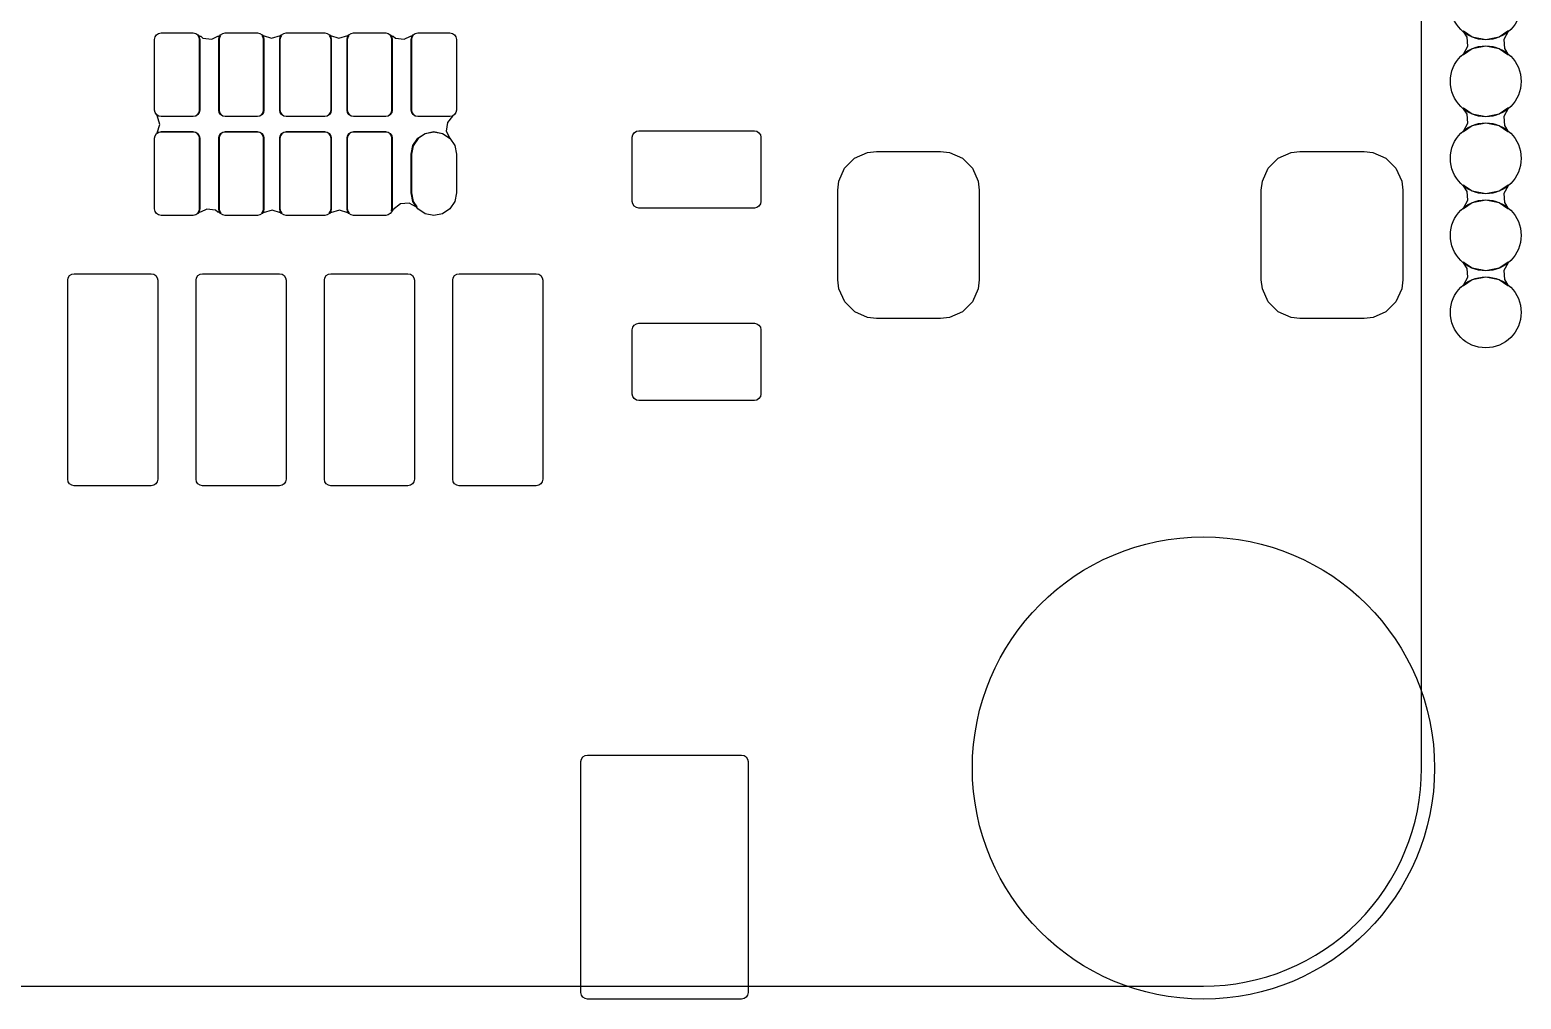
# Model space of a CAD drawing. Extents: x -27 to 356, y -111 to 35.
# Drawn here: x -14.67 to -3.05, y 11.82 to 19.38 of the extents above; entities that cross this region are included whole.
import ezdxf

# ---------------------------------------------------------------- set-up
doc = ezdxf.new("R2010")
doc.units = 0
doc.layers.add('BLACK', color=7, linetype='CONTINUOUS')

msp = doc.modelspace()

# ---------------------------------------------------------------- linework, layer by layer
at = {"layer": 'BLACK', "linetype": 'CONTINUOUS'}
for p, q in [((-3.825, 13.625), (-3.825, 26.125)), ((-3.825, 13.625), (-3.825, 26.125)), ((-13.699, 19.3016), (-13.6951, 19.3211)), ((-13.699, 18.7516), (-13.699, 19.3016)), ((-13.6951, 19.3211), (-13.6841, 19.3377)), ((-13.6841, 19.3377), (-13.6675, 19.3487)), ((-13.6675, 19.3487), (-13.648, 19.3526)), ((-13.648, 19.3526), (-13.398, 19.3526)), ((-13.398, 19.3526), (-13.3785, 19.3487)), ((-13.3785, 19.3487), (-13.3619, 19.3377)), ((-13.3619, 19.3377), (-13.3509, 19.3211)), ((-13.3602, 19.3333), (-13.3586, 19.3344)), ((-13.3601, 19.3313), (-13.3602, 19.3333)), ((-13.3528, 19.3203), (-13.3601, 19.3313)), ((-13.3586, 19.3344), (-13.3573, 19.3341)), ((-13.3573, 19.3341), (-13.3435, 19.3249)), ((-13.349, 19.3014), (-13.3528, 19.3203)), ((-13.3509, 19.3211), (-13.347, 19.3016)), ((-13.349, 18.7518), (-13.349, 19.3014)), ((-13.347, 19.3016), (-13.347, 18.7516)), ((-13.3435, 19.3249), (-13.3424, 19.3266)), ((-13.3424, 19.3266), (-13.3406, 19.3275)), ((-13.3406, 19.3275), (-13.3394, 19.3271)), ((-13.3394, 19.3271), (-13.322, 19.3125)), ((-13.322, 19.3125), (-13.2533, 19.3039)), ((-13.2533, 19.3039), (-13.2057, 19.3267)), ((-13.2057, 19.3267), (-13.2037, 19.3265)), ((-13.2037, 19.3265), (-13.2032, 19.326)), ((-13.2032, 19.326), (-13.2025, 19.3249)), ((-13.2025, 19.3249), (-13.1887, 19.3341)), ((-13.199, 19.3016), (-13.1951, 19.3211)), ((-13.199, 18.7516), (-13.199, 19.3016)), ((-13.1932, 19.3203), (-13.197, 19.3014)), ((-13.197, 19.3014), (-13.197, 18.7518)), ((-13.1951, 19.3211), (-13.1841, 19.3377)), ((-13.1859, 19.3313), (-13.1932, 19.3203)), ((-13.1887, 19.3341), (-13.1867, 19.3342)), ((-13.1867, 19.3342), (-13.1856, 19.3326)), ((-13.1856, 19.3326), (-13.1859, 19.3313)), ((-13.1841, 19.3377), (-13.1675, 19.3487)), ((-13.1675, 19.3487), (-13.148, 19.3526)), ((-13.148, 19.3526), (-12.898, 19.3526)), ((-12.898, 19.3526), (-12.8785, 19.3487)), ((-12.8785, 19.3487), (-12.8619, 19.3377)), ((-12.8619, 19.3377), (-12.8509, 19.3211)), ((-12.8602, 19.3333), (-12.8586, 19.3344)), ((-12.8601, 19.3313), (-12.8602, 19.3333)), ((-12.8528, 19.3203), (-12.8601, 19.3313)), ((-12.8586, 19.3344), (-12.8573, 19.3341)), ((-12.8573, 19.3341), (-12.8541, 19.3319)), ((-12.8541, 19.3319), (-12.7877, 19.3111)), ((-12.849, 19.3014), (-12.8528, 19.3203)), ((-12.8509, 19.3211), (-12.847, 19.3016)), ((-12.849, 18.7518), (-12.849, 19.3014)), ((-12.847, 19.3016), (-12.847, 18.7516)), ((-12.7877, 19.3111), (-12.7169, 19.3319)), ((-12.724, 19.3016), (-12.7201, 19.3211)), ((-12.724, 18.7516), (-12.724, 19.3016)), ((-12.7182, 19.3203), (-12.722, 19.3014)), ((-12.722, 19.3014), (-12.722, 18.7518)), ((-12.7201, 19.3211), (-12.7091, 19.3377)), ((-12.7109, 19.3313), (-12.7182, 19.3203)), ((-12.7169, 19.3319), (-12.7137, 19.3341)), ((-12.7137, 19.3341), (-12.7117, 19.3342)), ((-12.7117, 19.3342), (-12.7106, 19.3326)), ((-12.7106, 19.3326), (-12.7109, 19.3313)), ((-12.7091, 19.3377), (-12.6925, 19.3487)), ((-12.6925, 19.3487), (-12.673, 19.3526)), ((-12.673, 19.3526), (-12.373, 19.3526)), ((-12.373, 19.3526), (-12.3535, 19.3487)), ((-12.3535, 19.3487), (-12.3369, 19.3377)), ((-12.3369, 19.3377), (-12.3259, 19.3211)), ((-12.3352, 19.3333), (-12.3336, 19.3344)), ((-12.3351, 19.3313), (-12.3352, 19.3333)), ((-12.3278, 19.3203), (-12.3351, 19.3313)), ((-12.3336, 19.3344), (-12.3323, 19.3341)), ((-12.3323, 19.3341), (-12.3291, 19.3319)), ((-12.3291, 19.3319), (-12.2627, 19.3111)), ((-12.324, 19.3014), (-12.3278, 19.3203)), ((-12.3259, 19.3211), (-12.322, 19.3016)), ((-12.324, 18.7518), (-12.324, 19.3014)), ((-12.322, 19.3016), (-12.322, 18.7516)), ((-12.2627, 19.3111), (-12.1919, 19.3319)), ((-12.199, 19.3016), (-12.1951, 19.3211)), ((-12.199, 18.7516), (-12.199, 19.3016)), ((-12.1932, 19.3203), (-12.197, 19.3014)), ((-12.197, 19.3014), (-12.197, 18.7518)), ((-12.1951, 19.3211), (-12.1841, 19.3377)), ((-12.1859, 19.3313), (-12.1932, 19.3203)), ((-12.1919, 19.3319), (-12.1887, 19.3341)), ((-12.1887, 19.3341), (-12.1867, 19.3342)), ((-12.1867, 19.3342), (-12.1856, 19.3326)), ((-12.1856, 19.3326), (-12.1859, 19.3313)), ((-12.1841, 19.3377), (-12.1675, 19.3487)), ((-12.1675, 19.3487), (-12.148, 19.3526)), ((-12.148, 19.3526), (-11.898, 19.3526)), ((-11.898, 19.3526), (-11.8785, 19.3487)), ((-11.8785, 19.3487), (-11.8619, 19.3377)), ((-11.8619, 19.3377), (-11.8509, 19.3211)), ((-11.8602, 19.3333), (-11.8586, 19.3344)), ((-11.8601, 19.3313), (-11.8602, 19.3333)), ((-11.8528, 19.3203), (-11.8601, 19.3313)), ((-11.8586, 19.3344), (-11.8573, 19.3341)), ((-11.8573, 19.3341), (-11.8435, 19.3249)), ((-11.849, 19.3014), (-11.8528, 19.3203)), ((-11.8509, 19.3211), (-11.847, 19.3016)), ((-11.849, 18.7518), (-11.849, 19.3014)), ((-11.847, 19.3016), (-11.847, 18.7516)), ((-11.8435, 19.3249), (-11.8424, 19.3266)), ((-11.8424, 19.3266), (-11.8406, 19.3275)), ((-11.8406, 19.3275), (-11.8394, 19.3271)), ((-11.8394, 19.3271), (-11.822, 19.3125)), ((-11.822, 19.3125), (-11.7533, 19.3039)), ((-11.7533, 19.3039), (-11.7057, 19.3267)), ((-11.7057, 19.3267), (-11.7037, 19.3265)), ((-11.7037, 19.3265), (-11.7032, 19.326)), ((-11.7032, 19.326), (-11.7025, 19.3249)), ((-11.7025, 19.3249), (-11.6887, 19.3341)), ((-11.699, 19.3016), (-11.6951, 19.3211)), ((-11.699, 18.7516), (-11.699, 19.3016)), ((-11.6932, 19.3203), (-11.697, 19.3014)), ((-11.697, 19.3014), (-11.697, 18.7518)), ((-11.6951, 19.3211), (-11.6841, 19.3377)), ((-11.6859, 19.3313), (-11.6932, 19.3203)), ((-11.6887, 19.3341), (-11.6867, 19.3342)), ((-11.6867, 19.3342), (-11.6856, 19.3326)), ((-11.6856, 19.3326), (-11.6859, 19.3313)), ((-11.6841, 19.3377), (-11.6675, 19.3487)), ((-11.6675, 19.3487), (-11.648, 19.3526)), ((-11.648, 19.3526), (-11.398, 19.3526)), ((-11.398, 19.3526), (-11.3785, 19.3487)), ((-11.3785, 19.3487), (-11.3619, 19.3377)), ((-11.3619, 19.3377), (-11.3509, 19.3211)), ((-11.3509, 19.3211), (-11.347, 19.3016)), ((-11.347, 19.3016), (-11.347, 18.7516)), ((-3.50105, 19.3663), (-3.49964, 19.3677)), ((-3.50053, 19.3644), (-3.50105, 19.3663)), ((-3.4983, 19.3621), (-3.50053, 19.3644)), ((-3.49964, 19.3677), (-3.49801, 19.3674)), ((-3.46996, 19.318), (-3.4983, 19.3621)), ((-3.49801, 19.3674), (-3.42984, 19.3219)), ((-3.46501, 19.2489), (-3.46996, 19.318)), ((-3.42984, 19.3219), (-3.325, 19.301)), ((-3.325, 19.301), (-3.22016, 19.3219)), ((-3.22016, 19.3219), (-3.15199, 19.3674)), ((-3.15165, 19.3622), (-3.18499, 19.3011)), ((-3.18499, 19.3011), (-3.18004, 19.232)), ((-3.15199, 19.3674), (-3.15, 19.3676)), ((-3.14947, 19.3644), (-3.15165, 19.3622)), ((-3.15, 19.3676), (-3.14888, 19.3659)), ((-3.14888, 19.3659), (-3.14947, 19.3644)), ((-3.50111, 19.1841), (-3.50053, 19.1856)), ((-3.5, 19.1824), (-3.50111, 19.1841)), ((-3.50053, 19.1856), (-3.49835, 19.1878)), ((-3.49801, 19.1826), (-3.5, 19.1824)), ((-3.49835, 19.1878), (-3.46501, 19.2489)), ((-3.42984, 19.2281), (-3.49801, 19.1826)), ((-3.325, 19.249), (-3.42984, 19.2281)), ((-3.22016, 19.2281), (-3.325, 19.249)), ((-3.15199, 19.1826), (-3.22016, 19.2281)), ((-3.18004, 19.232), (-3.1517, 19.1879)), ((-3.15036, 19.1823), (-3.15199, 19.1826)), ((-3.1517, 19.1879), (-3.14947, 19.1856)), ((-3.14895, 19.1837), (-3.15036, 19.1823)), ((-3.14947, 19.1856), (-3.14895, 19.1837)), ((-13.6951, 18.7321), (-13.699, 18.7516)), ((-13.6841, 18.7155), (-13.6951, 18.7321)), ((-13.6675, 18.7045), (-13.6841, 18.7155)), ((-13.6806, 18.7129), (-13.679, 18.714)), ((-13.6805, 18.7109), (-13.6806, 18.7129)), ((-13.679, 18.714), (-13.6777, 18.7137)), ((-13.6777, 18.7137), (-13.6667, 18.7064)), ((-13.3793, 18.7064), (-13.3634, 18.717)), ((-13.3619, 18.7155), (-13.3785, 18.7045)), ((-13.3634, 18.717), (-13.3528, 18.7329)), ((-13.3509, 18.7321), (-13.3619, 18.7155)), ((-13.3528, 18.7329), (-13.349, 18.7518)), ((-13.347, 18.7516), (-13.3509, 18.7321)), ((-13.1951, 18.7321), (-13.199, 18.7516)), ((-13.197, 18.7518), (-13.1932, 18.7329)), ((-13.1841, 18.7155), (-13.1951, 18.7321)), ((-13.1932, 18.7329), (-13.1826, 18.717)), ((-13.1675, 18.7045), (-13.1841, 18.7155)), ((-13.1826, 18.717), (-13.1667, 18.7064)), ((-12.8793, 18.7064), (-12.8634, 18.717)), ((-12.8619, 18.7155), (-12.8785, 18.7045)), ((-12.8634, 18.717), (-12.8528, 18.7329)), ((-12.8509, 18.7321), (-12.8619, 18.7155)), ((-12.8528, 18.7329), (-12.849, 18.7518)), ((-12.847, 18.7516), (-12.8509, 18.7321)), ((-12.7201, 18.7321), (-12.724, 18.7516)), ((-12.722, 18.7518), (-12.7182, 18.7329)), ((-12.7091, 18.7155), (-12.7201, 18.7321)), ((-12.7182, 18.7329), (-12.7076, 18.717)), ((-12.6925, 18.7045), (-12.7091, 18.7155)), ((-12.7076, 18.717), (-12.6917, 18.7064)), ((-12.3543, 18.7064), (-12.3384, 18.717)), ((-12.3369, 18.7155), (-12.3535, 18.7045)), ((-12.3384, 18.717), (-12.3278, 18.7329)), ((-12.3259, 18.7321), (-12.3369, 18.7155)), ((-12.3278, 18.7329), (-12.324, 18.7518)), ((-12.322, 18.7516), (-12.3259, 18.7321)), ((-12.1951, 18.7321), (-12.199, 18.7516)), ((-12.197, 18.7518), (-12.1932, 18.7329)), ((-12.1841, 18.7155), (-12.1951, 18.7321)), ((-12.1932, 18.7329), (-12.1826, 18.717)), ((-12.1675, 18.7045), (-12.1841, 18.7155)), ((-12.1826, 18.717), (-12.1667, 18.7064)), ((-11.8793, 18.7064), (-11.8634, 18.717)), ((-11.8619, 18.7155), (-11.8785, 18.7045)), ((-11.8634, 18.717), (-11.8528, 18.7329)), ((-11.8509, 18.7321), (-11.8619, 18.7155)), ((-11.8528, 18.7329), (-11.849, 18.7518)), ((-11.847, 18.7516), (-11.8509, 18.7321)), ((-11.6951, 18.7321), (-11.699, 18.7516)), ((-11.697, 18.7518), (-11.6932, 18.7329)), ((-11.6841, 18.7155), (-11.6951, 18.7321)), ((-11.6932, 18.7329), (-11.6826, 18.717)), ((-11.6675, 18.7045), (-11.6841, 18.7155)), ((-11.6826, 18.717), (-11.6667, 18.7064)), ((-11.3619, 18.7155), (-11.3785, 18.7045)), ((-11.3509, 18.7321), (-11.3619, 18.7155)), ((-11.347, 18.7516), (-11.3509, 18.7321)), ((-3.50105, 18.7663), (-3.49964, 18.7677)), ((-3.50053, 18.7644), (-3.50105, 18.7663)), ((-3.4983, 18.7621), (-3.50053, 18.7644)), ((-3.49964, 18.7677), (-3.49801, 18.7674)), ((-3.46996, 18.718), (-3.4983, 18.7621)), ((-3.49801, 18.7674), (-3.42984, 18.7219)), ((-3.46501, 18.6489), (-3.46996, 18.718)), ((-3.42984, 18.7219), (-3.325, 18.701)), ((-3.325, 18.701), (-3.22016, 18.7219)), ((-3.22016, 18.7219), (-3.15199, 18.7674)), ((-3.15165, 18.7622), (-3.18499, 18.7011)), ((-3.15199, 18.7674), (-3.15, 18.7676)), ((-3.14947, 18.7644), (-3.15165, 18.7622)), ((-3.15, 18.7676), (-3.14888, 18.7659)), ((-3.14888, 18.7659), (-3.14947, 18.7644)), ((-13.68, 18.7102), (-13.6805, 18.7109)), ((-13.6592, 18.6394), (-13.68, 18.7102)), ((-13.68, 18.573), (-13.6592, 18.6394)), ((-13.648, 18.7006), (-13.6675, 18.7045)), ((-13.6667, 18.7064), (-13.6478, 18.7026)), ((-13.398, 18.7006), (-13.648, 18.7006)), ((-13.6478, 18.7026), (-13.3982, 18.7026)), ((-13.3982, 18.7026), (-13.3793, 18.7064)), ((-13.3785, 18.7045), (-13.398, 18.7006)), ((-13.148, 18.7006), (-13.1675, 18.7045)), ((-13.1667, 18.7064), (-13.1478, 18.7026)), ((-12.898, 18.7006), (-13.148, 18.7006)), ((-13.1478, 18.7026), (-12.8982, 18.7026)), ((-12.8982, 18.7026), (-12.8793, 18.7064)), ((-12.8785, 18.7045), (-12.898, 18.7006)), ((-12.673, 18.7006), (-12.6925, 18.7045)), ((-12.6917, 18.7064), (-12.6728, 18.7026)), ((-12.373, 18.7006), (-12.673, 18.7006)), ((-12.6728, 18.7026), (-12.3732, 18.7026)), ((-12.3732, 18.7026), (-12.3543, 18.7064)), ((-12.3535, 18.7045), (-12.373, 18.7006)), ((-12.148, 18.7006), (-12.1675, 18.7045)), ((-12.1667, 18.7064), (-12.1478, 18.7026)), ((-11.898, 18.7006), (-12.148, 18.7006)), ((-12.1478, 18.7026), (-11.8982, 18.7026)), ((-11.8982, 18.7026), (-11.8793, 18.7064)), ((-11.8785, 18.7045), (-11.898, 18.7006)), ((-11.648, 18.7006), (-11.6675, 18.7045)), ((-11.6667, 18.7064), (-11.6478, 18.7026)), ((-11.398, 18.7006), (-11.648, 18.7006)), ((-11.6478, 18.7026), (-11.3982, 18.7026)), ((-11.4171, 18.6556), (-11.4258, 18.5869)), ((-11.3774, 18.7031), (-11.4171, 18.6556)), ((-11.3982, 18.7026), (-11.3793, 18.7064)), ((-11.3785, 18.7045), (-11.398, 18.7006)), ((-11.3793, 18.7064), (-11.3774, 18.7057)), ((-11.3774, 18.7057), (-11.377, 18.7037)), ((-11.377, 18.7037), (-11.3774, 18.7031)), ((-3.49835, 18.5878), (-3.46501, 18.6489)), ((-3.42984, 18.6281), (-3.49801, 18.5826)), ((-3.325, 18.649), (-3.42984, 18.6281)), ((-3.22016, 18.6281), (-3.325, 18.649)), ((-3.15199, 18.5826), (-3.22016, 18.6281)), ((-3.18499, 18.7011), (-3.18004, 18.632)), ((-3.18004, 18.632), (-3.1517, 18.5879)), ((-13.699, 18.5316), (-13.6951, 18.5511)), ((-13.699, 17.9816), (-13.699, 18.5316)), ((-13.6951, 18.5511), (-13.6841, 18.5677)), ((-13.6841, 18.5677), (-13.6675, 18.5787)), ((-13.6808, 18.571), (-13.6805, 18.5723)), ((-13.6797, 18.5694), (-13.6808, 18.571)), ((-13.6805, 18.5723), (-13.68, 18.573)), ((-13.6777, 18.5695), (-13.6797, 18.5694)), ((-13.6667, 18.5768), (-13.6777, 18.5695)), ((-13.6675, 18.5787), (-13.648, 18.5826)), ((-13.6478, 18.5806), (-13.6667, 18.5768)), ((-13.648, 18.5826), (-13.398, 18.5826)), ((-13.3982, 18.5806), (-13.6478, 18.5806)), ((-13.3793, 18.5768), (-13.3982, 18.5806)), ((-13.398, 18.5826), (-13.3785, 18.5787)), ((-13.3634, 18.5662), (-13.3793, 18.5768)), ((-13.3785, 18.5787), (-13.3619, 18.5677)), ((-13.3528, 18.5503), (-13.3634, 18.5662)), ((-13.3619, 18.5677), (-13.3509, 18.5511)), ((-13.349, 18.5314), (-13.3528, 18.5503)), ((-13.3509, 18.5511), (-13.347, 18.5316)), ((-13.349, 17.9818), (-13.349, 18.5314)), ((-13.347, 18.5316), (-13.347, 17.9816)), ((-13.199, 18.5316), (-13.1951, 18.5511)), ((-13.199, 17.9816), (-13.199, 18.5316)), ((-13.1932, 18.5503), (-13.197, 18.5314)), ((-13.197, 18.5314), (-13.197, 17.9818)), ((-13.1951, 18.5511), (-13.1841, 18.5677)), ((-13.1826, 18.5662), (-13.1932, 18.5503)), ((-13.1841, 18.5677), (-13.1675, 18.5787)), ((-13.1667, 18.5768), (-13.1826, 18.5662)), ((-13.1675, 18.5787), (-13.148, 18.5826)), ((-13.1478, 18.5806), (-13.1667, 18.5768)), ((-13.148, 18.5826), (-12.898, 18.5826)), ((-12.8982, 18.5806), (-13.1478, 18.5806)), ((-12.8793, 18.5768), (-12.8982, 18.5806)), ((-12.898, 18.5826), (-12.8785, 18.5787)), ((-12.8634, 18.5662), (-12.8793, 18.5768)), ((-12.8785, 18.5787), (-12.8619, 18.5677)), ((-12.8528, 18.5503), (-12.8634, 18.5662)), ((-12.8619, 18.5677), (-12.8509, 18.5511)), ((-12.849, 18.5314), (-12.8528, 18.5503)), ((-12.8509, 18.5511), (-12.847, 18.5316)), ((-12.849, 17.9818), (-12.849, 18.5314)), ((-12.847, 18.5316), (-12.847, 17.9816)), ((-12.724, 18.5316), (-12.7201, 18.5511)), ((-12.724, 17.9816), (-12.724, 18.5316)), ((-12.7182, 18.5503), (-12.722, 18.5314)), ((-12.722, 18.5314), (-12.722, 17.9818)), ((-12.7201, 18.5511), (-12.7091, 18.5677)), ((-12.7076, 18.5662), (-12.7182, 18.5503)), ((-12.7091, 18.5677), (-12.6925, 18.5787)), ((-12.6917, 18.5768), (-12.7076, 18.5662)), ((-12.6925, 18.5787), (-12.673, 18.5826)), ((-12.6728, 18.5806), (-12.6917, 18.5768)), ((-12.673, 18.5826), (-12.373, 18.5826)), ((-12.3732, 18.5806), (-12.6728, 18.5806)), ((-12.3543, 18.5768), (-12.3732, 18.5806)), ((-12.373, 18.5826), (-12.3535, 18.5787)), ((-12.3384, 18.5662), (-12.3543, 18.5768)), ((-12.3535, 18.5787), (-12.3369, 18.5677)), ((-12.3278, 18.5503), (-12.3384, 18.5662)), ((-12.3369, 18.5677), (-12.3259, 18.5511)), ((-12.324, 18.5314), (-12.3278, 18.5503)), ((-12.3259, 18.5511), (-12.322, 18.5316)), ((-12.324, 17.9818), (-12.324, 18.5314)), ((-12.322, 18.5316), (-12.322, 17.9816)), ((-12.199, 18.5316), (-12.1951, 18.5511)), ((-12.199, 17.9816), (-12.199, 18.5316)), ((-12.1932, 18.5503), (-12.197, 18.5314)), ((-12.197, 18.5314), (-12.197, 17.9818)), ((-12.1951, 18.5511), (-12.1841, 18.5677)), ((-12.1826, 18.5662), (-12.1932, 18.5503)), ((-12.1841, 18.5677), (-12.1675, 18.5787)), ((-12.1667, 18.5768), (-12.1826, 18.5662)), ((-12.1675, 18.5787), (-12.148, 18.5826)), ((-12.1478, 18.5806), (-12.1667, 18.5768)), ((-12.148, 18.5826), (-11.898, 18.5826)), ((-11.8982, 18.5806), (-12.1478, 18.5806)), ((-11.8793, 18.5768), (-11.8982, 18.5806)), ((-11.898, 18.5826), (-11.8785, 18.5787)), ((-11.8634, 18.5662), (-11.8793, 18.5768)), ((-11.8785, 18.5787), (-11.8619, 18.5677)), ((-11.8528, 18.5503), (-11.8634, 18.5662)), ((-11.8619, 18.5677), (-11.8509, 18.5511)), ((-11.849, 18.5314), (-11.8528, 18.5503)), ((-11.8509, 18.5511), (-11.847, 18.5316)), ((-11.849, 17.9818), (-11.849, 18.5314)), ((-11.847, 18.5316), (-11.847, 17.9816)), ((-11.6856, 18.474), (-11.6475, 18.5311)), ((-11.646, 18.5296), (-11.6837, 18.4732)), ((-11.6475, 18.5311), (-11.5904, 18.5692)), ((-11.5896, 18.5673), (-11.646, 18.5296)), ((-11.5904, 18.5692), (-11.523, 18.5826)), ((-11.523, 18.5806), (-11.5896, 18.5673)), ((-11.523, 18.5826), (-11.4556, 18.5692)), ((-11.4564, 18.5673), (-11.523, 18.5806)), ((-11.4009, 18.5302), (-11.4564, 18.5673)), ((-11.4556, 18.5692), (-11.3985, 18.5311)), ((-11.4258, 18.5869), (-11.398, 18.5328)), ((-11.3999, 18.5299), (-11.4009, 18.5302)), ((-11.3981, 18.5308), (-11.3999, 18.5299)), ((-11.3985, 18.5311), (-11.3604, 18.474)), ((-11.398, 18.5328), (-11.3981, 18.5308)), ((-9.976, 18.539), (-9.97212, 18.5585)), ((-9.976, 18.039), (-9.976, 18.539)), ((-9.97212, 18.5585), (-9.96106, 18.5751)), ((-9.96106, 18.5751), (-9.94452, 18.5861)), ((-9.94452, 18.5861), (-9.925, 18.59)), ((-9.925, 18.59), (-9.025, 18.59)), ((-9.025, 18.59), (-9.00548, 18.5861)), ((-9.00548, 18.5861), (-8.98894, 18.5751)), ((-8.98894, 18.5751), (-8.97788, 18.5585)), ((-8.97788, 18.5585), (-8.974, 18.539)), ((-8.974, 18.539), (-8.974, 18.039)), ((-3.50111, 18.5841), (-3.50053, 18.5856)), ((-3.5, 18.5824), (-3.50111, 18.5841)), ((-3.50053, 18.5856), (-3.49835, 18.5878)), ((-3.49801, 18.5826), (-3.5, 18.5824)), ((-3.15036, 18.5823), (-3.15199, 18.5826)), ((-3.1517, 18.5879), (-3.14947, 18.5856)), ((-3.14895, 18.5837), (-3.15036, 18.5823)), ((-3.14947, 18.5856), (-3.14895, 18.5837)), ((-11.699, 18.4066), (-11.6856, 18.474)), ((-11.699, 18.1066), (-11.699, 18.4066)), ((-11.6837, 18.4732), (-11.697, 18.4064)), ((-11.697, 18.4064), (-11.697, 18.1068)), ((-11.3604, 18.474), (-11.347, 18.4066)), ((-11.347, 18.4066), (-11.347, 18.1066)), ((-8.32136, 18.2981), (-8.24349, 18.3761)), ((-8.24349, 18.3761), (-8.14276, 18.4208)), ((-8.14276, 18.4208), (-8.073, 18.429)), ((-8.073, 18.429), (-7.573, 18.429)), ((-7.573, 18.429), (-7.50375, 18.4209)), ((-7.50375, 18.4209), (-7.40294, 18.3764)), ((-7.40294, 18.3764), (-7.32494, 18.2985)), ((-5.02136, 18.2981), (-4.94349, 18.3761)), ((-4.94349, 18.3761), (-4.84276, 18.4208)), ((-4.84276, 18.4208), (-4.773, 18.429)), ((-4.773, 18.429), (-4.273, 18.429)), ((-4.273, 18.429), (-4.20376, 18.4209)), ((-4.20376, 18.4209), (-4.10295, 18.3764)), ((-4.10295, 18.3764), (-4.02494, 18.2985)), ((-8.36593, 18.1972), (-8.32136, 18.2981)), ((-7.32494, 18.2985), (-7.28019, 18.1978)), ((-5.06593, 18.1972), (-5.02136, 18.2981)), ((-4.02494, 18.2985), (-3.98019, 18.1978)), ((-8.374, 18.128), (-8.36593, 18.1972)), ((-7.28019, 18.1978), (-7.272, 18.128)), ((-5.074, 18.128), (-5.06593, 18.1972)), ((-3.98019, 18.1978), (-3.972, 18.128)), ((-3.50105, 18.1663), (-3.49964, 18.1677)), ((-3.50053, 18.1644), (-3.50105, 18.1663)), ((-3.4983, 18.1621), (-3.50053, 18.1644)), ((-3.49964, 18.1677), (-3.49801, 18.1674)), ((-3.46996, 18.118), (-3.4983, 18.1621)), ((-3.49801, 18.1674), (-3.42984, 18.1219)), ((-3.22016, 18.1219), (-3.15199, 18.1674)), ((-3.15165, 18.1622), (-3.18499, 18.1011)), ((-3.15199, 18.1674), (-3.15, 18.1676)), ((-3.14947, 18.1644), (-3.15165, 18.1622)), ((-3.15, 18.1676), (-3.14888, 18.1659)), ((-3.14888, 18.1659), (-3.14947, 18.1644)), ((-11.7839, 18.0211), (-11.8433, 17.9741)), ((-11.7149, 18.0261), (-11.7839, 18.0211)), ((-11.6584, 17.9954), (-11.7149, 18.0261)), ((-11.6856, 18.0392), (-11.699, 18.1066)), ((-11.697, 18.1068), (-11.6837, 18.04)), ((-11.6475, 17.9821), (-11.6856, 18.0392)), ((-11.6837, 18.04), (-11.6558, 17.9982)), ((-11.3604, 18.0392), (-11.3985, 17.9821)), ((-11.347, 18.1066), (-11.3604, 18.0392)), ((-9.97212, 18.0195), (-9.976, 18.039)), ((-9.96106, 18.0029), (-9.97212, 18.0195)), ((-8.97788, 18.0195), (-8.98894, 18.0029)), ((-8.974, 18.039), (-8.97788, 18.0195)), ((-8.374, 17.428), (-8.374, 18.128)), ((-7.272, 18.128), (-7.272, 17.428)), ((-5.074, 17.428), (-5.074, 18.128)), ((-3.972, 18.128), (-3.972, 17.428)), ((-3.49835, 17.9878), (-3.46501, 18.0489)), ((-3.42984, 18.0281), (-3.49801, 17.9826)), ((-3.46501, 18.0489), (-3.46996, 18.118)), ((-3.42984, 18.1219), (-3.325, 18.101)), ((-3.325, 18.049), (-3.42984, 18.0281)), ((-3.325, 18.101), (-3.22016, 18.1219)), ((-3.22016, 18.0281), (-3.325, 18.049)), ((-3.15199, 17.9826), (-3.22016, 18.0281)), ((-3.18499, 18.1011), (-3.18004, 18.032)), ((-3.18004, 18.032), (-3.1517, 17.9879)), ((-13.6951, 17.9621), (-13.699, 17.9816)), ((-13.6841, 17.9455), (-13.6951, 17.9621)), ((-13.6675, 17.9345), (-13.6841, 17.9455)), ((-13.648, 17.9306), (-13.6675, 17.9345)), ((-13.398, 17.9306), (-13.648, 17.9306)), ((-13.3785, 17.9345), (-13.398, 17.9306)), ((-13.3619, 17.9455), (-13.3785, 17.9345)), ((-13.3509, 17.9621), (-13.3619, 17.9455)), ((-13.3604, 17.9506), (-13.3601, 17.9519)), ((-13.3593, 17.949), (-13.3604, 17.9506)), ((-13.3601, 17.9519), (-13.3528, 17.9629)), ((-13.3573, 17.9491), (-13.3593, 17.949)), ((-13.3435, 17.9583), (-13.3573, 17.9491)), ((-13.3528, 17.9629), (-13.349, 17.9818)), ((-13.347, 17.9816), (-13.3509, 17.9621)), ((-13.3428, 17.9572), (-13.3435, 17.9583)), ((-13.3423, 17.9567), (-13.3428, 17.9572)), ((-13.3403, 17.9565), (-13.3423, 17.9567)), ((-13.2927, 17.9793), (-13.3403, 17.9565)), ((-13.224, 17.9707), (-13.2927, 17.9793)), ((-13.2066, 17.9561), (-13.224, 17.9707)), ((-13.2054, 17.9557), (-13.2066, 17.9561)), ((-13.2036, 17.9566), (-13.2054, 17.9557)), ((-13.2025, 17.9583), (-13.2036, 17.9566)), ((-13.1887, 17.9491), (-13.2025, 17.9583)), ((-13.1951, 17.9621), (-13.199, 17.9816)), ((-13.197, 17.9818), (-13.1932, 17.9629)), ((-13.1841, 17.9455), (-13.1951, 17.9621)), ((-13.1932, 17.9629), (-13.1859, 17.9519)), ((-13.1874, 17.9488), (-13.1887, 17.9491)), ((-13.1858, 17.9499), (-13.1874, 17.9488)), ((-13.1859, 17.9519), (-13.1858, 17.9499)), ((-13.1675, 17.9345), (-13.1841, 17.9455)), ((-13.148, 17.9306), (-13.1675, 17.9345)), ((-12.898, 17.9306), (-13.148, 17.9306)), ((-12.8785, 17.9345), (-12.898, 17.9306)), ((-12.8619, 17.9455), (-12.8785, 17.9345)), ((-12.8509, 17.9621), (-12.8619, 17.9455)), ((-12.8604, 17.9506), (-12.8601, 17.9519)), ((-12.8593, 17.949), (-12.8604, 17.9506)), ((-12.8601, 17.9519), (-12.8528, 17.9629)), ((-12.8573, 17.9491), (-12.8593, 17.949)), ((-12.8541, 17.9513), (-12.8573, 17.9491)), ((-12.7833, 17.9721), (-12.8541, 17.9513)), ((-12.8528, 17.9629), (-12.849, 17.9818)), ((-12.847, 17.9816), (-12.8509, 17.9621)), ((-12.7169, 17.9513), (-12.7833, 17.9721)), ((-12.7201, 17.9621), (-12.724, 17.9816)), ((-12.722, 17.9818), (-12.7182, 17.9629)), ((-12.7091, 17.9455), (-12.7201, 17.9621)), ((-12.7182, 17.9629), (-12.7109, 17.9519)), ((-12.7137, 17.9491), (-12.7169, 17.9513)), ((-12.7124, 17.9488), (-12.7137, 17.9491)), ((-12.7108, 17.9499), (-12.7124, 17.9488)), ((-12.7109, 17.9519), (-12.7108, 17.9499)), ((-12.6925, 17.9345), (-12.7091, 17.9455)), ((-12.673, 17.9306), (-12.6925, 17.9345)), ((-12.373, 17.9306), (-12.673, 17.9306)), ((-12.3535, 17.9345), (-12.373, 17.9306)), ((-12.3369, 17.9455), (-12.3535, 17.9345)), ((-12.3259, 17.9621), (-12.3369, 17.9455)), ((-12.3354, 17.9506), (-12.3351, 17.9519)), ((-12.3343, 17.949), (-12.3354, 17.9506)), ((-12.3351, 17.9519), (-12.3278, 17.9629)), ((-12.3323, 17.9491), (-12.3343, 17.949)), ((-12.3291, 17.9513), (-12.3323, 17.9491)), ((-12.2583, 17.9721), (-12.3291, 17.9513)), ((-12.3278, 17.9629), (-12.324, 17.9818)), ((-12.322, 17.9816), (-12.3259, 17.9621)), ((-12.1919, 17.9513), (-12.2583, 17.9721)), ((-12.1951, 17.9621), (-12.199, 17.9816)), ((-12.197, 17.9818), (-12.1932, 17.9629)), ((-12.1841, 17.9455), (-12.1951, 17.9621)), ((-12.1932, 17.9629), (-12.1859, 17.9519)), ((-12.1887, 17.9491), (-12.1919, 17.9513)), ((-12.1874, 17.9488), (-12.1887, 17.9491)), ((-12.1858, 17.9499), (-12.1874, 17.9488)), ((-12.1859, 17.9519), (-12.1858, 17.9499)), ((-12.1675, 17.9345), (-12.1841, 17.9455)), ((-12.148, 17.9306), (-12.1675, 17.9345)), ((-11.898, 17.9306), (-12.148, 17.9306)), ((-11.8785, 17.9345), (-11.898, 17.9306)), ((-11.8619, 17.9455), (-11.8785, 17.9345)), ((-11.8509, 17.9621), (-11.8619, 17.9455)), ((-11.8516, 17.9686), (-11.849, 17.9818)), ((-11.8515, 17.9674), (-11.8516, 17.9686)), ((-11.8498, 17.9662), (-11.8515, 17.9674)), ((-11.847, 17.9816), (-11.8509, 17.9621)), ((-11.848, 17.9671), (-11.8498, 17.9662)), ((-11.8433, 17.9741), (-11.848, 17.9671)), ((-11.6573, 17.9951), (-11.6584, 17.9954)), ((-11.6557, 17.9962), (-11.6573, 17.9951)), ((-11.6558, 17.9982), (-11.6557, 17.9962)), ((-11.5904, 17.944), (-11.6475, 17.9821)), ((-11.523, 17.9306), (-11.5904, 17.944)), ((-11.4556, 17.944), (-11.523, 17.9306)), ((-11.3985, 17.9821), (-11.4556, 17.944)), ((-9.94452, 17.9919), (-9.96106, 18.0029)), ((-9.925, 17.988), (-9.94452, 17.9919)), ((-9.025, 17.988), (-9.925, 17.988)), ((-9.00548, 17.9919), (-9.025, 17.988)), ((-8.98894, 18.0029), (-9.00548, 17.9919)), ((-3.50111, 17.9841), (-3.50053, 17.9856)), ((-3.5, 17.9824), (-3.50111, 17.9841)), ((-3.50053, 17.9856), (-3.49835, 17.9878)), ((-3.49801, 17.9826), (-3.5, 17.9824)), ((-3.15036, 17.9823), (-3.15199, 17.9826)), ((-3.1517, 17.9879), (-3.14947, 17.9856)), ((-3.14895, 17.9837), (-3.15036, 17.9823)), ((-3.14947, 17.9856), (-3.14895, 17.9837)), ((-3.50105, 17.5663), (-3.49964, 17.5677)), ((-3.50053, 17.5644), (-3.50105, 17.5663)), ((-3.4983, 17.5621), (-3.50053, 17.5644)), ((-3.49964, 17.5677), (-3.49801, 17.5674)), ((-3.46996, 17.518), (-3.4983, 17.5621)), ((-3.49801, 17.5674), (-3.42984, 17.5219)), ((-3.22016, 17.5219), (-3.15199, 17.5674)), ((-3.15165, 17.5622), (-3.18499, 17.5011)), ((-3.15199, 17.5674), (-3.15, 17.5676)), ((-3.14947, 17.5644), (-3.15165, 17.5622)), ((-3.15, 17.5676), (-3.14888, 17.5659)), ((-3.14888, 17.5659), (-3.14947, 17.5644)), ((-14.376, 17.425), (-14.3721, 17.4445)), ((-14.3721, 17.4445), (-14.3611, 17.4611)), ((-14.3611, 17.4611), (-14.3445, 17.4721)), ((-14.3445, 17.4721), (-14.325, 17.476)), ((-14.325, 17.476), (-13.725, 17.476)), ((-13.725, 17.476), (-13.7055, 17.4721)), ((-13.7055, 17.4721), (-13.6889, 17.4611)), ((-13.6889, 17.4611), (-13.6779, 17.4445)), ((-13.6779, 17.4445), (-13.674, 17.425)), ((-13.376, 17.425), (-13.3721, 17.4445)), ((-13.3721, 17.4445), (-13.3611, 17.4611)), ((-13.3611, 17.4611), (-13.3445, 17.4721)), ((-13.3445, 17.4721), (-13.325, 17.476)), ((-13.325, 17.476), (-12.725, 17.476)), ((-12.725, 17.476), (-12.7055, 17.4721)), ((-12.7055, 17.4721), (-12.6889, 17.4611)), ((-12.6889, 17.4611), (-12.6779, 17.4445)), ((-12.6779, 17.4445), (-12.674, 17.425)), ((-12.376, 17.425), (-12.3721, 17.4445)), ((-12.3721, 17.4445), (-12.3611, 17.4611)), ((-12.3611, 17.4611), (-12.3445, 17.4721)), ((-12.3445, 17.4721), (-12.325, 17.476)), ((-12.325, 17.476), (-11.725, 17.476)), ((-11.725, 17.476), (-11.7055, 17.4721)), ((-11.7055, 17.4721), (-11.6889, 17.4611)), ((-11.6889, 17.4611), (-11.6779, 17.4445)), ((-11.6779, 17.4445), (-11.674, 17.425)), ((-11.376, 17.425), (-11.3721, 17.4445)), ((-11.3721, 17.4445), (-11.3611, 17.4611)), ((-11.3611, 17.4611), (-11.3445, 17.4721)), ((-11.3445, 17.4721), (-11.325, 17.476)), ((-11.325, 17.476), (-10.725, 17.476)), ((-10.725, 17.476), (-10.7055, 17.4721)), ((-10.7055, 17.4721), (-10.6889, 17.4611)), ((-10.6889, 17.4611), (-10.6779, 17.4445)), ((-10.6779, 17.4445), (-10.674, 17.425)), ((-3.49835, 17.3878), (-3.46501, 17.4489)), ((-3.46501, 17.4489), (-3.46996, 17.518)), ((-3.42984, 17.5219), (-3.325, 17.501)), ((-3.325, 17.449), (-3.42984, 17.4281)), ((-3.325, 17.501), (-3.22016, 17.5219)), ((-3.22016, 17.4281), (-3.325, 17.449)), ((-3.18499, 17.5011), (-3.18004, 17.432)), ((-14.376, 15.875), (-14.376, 17.425)), ((-13.674, 17.425), (-13.674, 15.875)), ((-13.376, 15.875), (-13.376, 17.425)), ((-12.674, 17.425), (-12.674, 15.875)), ((-12.376, 15.875), (-12.376, 17.425)), ((-11.674, 17.425), (-11.674, 15.875)), ((-11.376, 15.875), (-11.376, 17.425)), ((-10.674, 17.425), (-10.674, 15.875)), ((-8.36581, 17.3582), (-8.374, 17.428)), ((-8.32106, 17.2575), (-8.36581, 17.3582)), ((-7.28007, 17.3588), (-7.32464, 17.2579)), ((-7.272, 17.428), (-7.28007, 17.3588)), ((-5.06581, 17.3582), (-5.074, 17.428)), ((-5.02106, 17.2575), (-5.06581, 17.3582)), ((-3.98007, 17.3588), (-4.02464, 17.2579)), ((-3.972, 17.428), (-3.98007, 17.3588)), ((-3.50111, 17.3841), (-3.50053, 17.3856)), ((-3.5, 17.3824), (-3.50111, 17.3841)), ((-3.50053, 17.3856), (-3.49835, 17.3878)), ((-3.49801, 17.3826), (-3.5, 17.3824)), ((-3.42984, 17.4281), (-3.49801, 17.3826)), ((-3.15199, 17.3826), (-3.22016, 17.4281)), ((-3.18004, 17.432), (-3.1517, 17.3879)), ((-3.15036, 17.3823), (-3.15199, 17.3826)), ((-3.1517, 17.3879), (-3.14947, 17.3856)), ((-3.14895, 17.3837), (-3.15036, 17.3823)), ((-3.14947, 17.3856), (-3.14895, 17.3837)), ((-8.24306, 17.1796), (-8.32106, 17.2575)), ((-7.32464, 17.2579), (-7.40251, 17.1799)), ((-4.94306, 17.1796), (-5.02106, 17.2575)), ((-4.02464, 17.2579), (-4.10251, 17.1799)), ((-9.96106, 17.0751), (-9.94452, 17.0861)), ((-9.94452, 17.0861), (-9.925, 17.09)), ((-9.925, 17.09), (-9.025, 17.09)), ((-9.025, 17.09), (-9.00548, 17.0861)), ((-9.00548, 17.0861), (-8.98894, 17.0751)), ((-8.14224, 17.1351), (-8.24306, 17.1796)), ((-8.073, 17.127), (-8.14224, 17.1351)), ((-7.573, 17.127), (-8.073, 17.127)), ((-7.50324, 17.1352), (-7.573, 17.127)), ((-7.40251, 17.1799), (-7.50324, 17.1352)), ((-4.84225, 17.1351), (-4.94306, 17.1796)), ((-4.773, 17.127), (-4.84225, 17.1351)), ((-4.273, 17.127), (-4.773, 17.127)), ((-4.20324, 17.1352), (-4.273, 17.127)), ((-4.10251, 17.1799), (-4.20324, 17.1352)), ((-9.976, 17.039), (-9.97212, 17.0585)), ((-9.976, 16.539), (-9.976, 17.039)), ((-9.97212, 17.0585), (-9.96106, 17.0751)), ((-8.98894, 17.0751), (-8.97788, 17.0585)), ((-8.97788, 17.0585), (-8.974, 17.039)), ((-8.974, 17.039), (-8.974, 16.539)), ((-9.97212, 16.5195), (-9.976, 16.539)), ((-9.96106, 16.5029), (-9.97212, 16.5195)), ((-8.97788, 16.5195), (-8.98894, 16.5029)), ((-8.974, 16.539), (-8.97788, 16.5195)), ((-9.94452, 16.4919), (-9.96106, 16.5029)), ((-9.925, 16.488), (-9.94452, 16.4919)), ((-9.025, 16.488), (-9.925, 16.488)), ((-9.00548, 16.4919), (-9.025, 16.488)), ((-8.98894, 16.5029), (-9.00548, 16.4919)), ((-14.3721, 15.8555), (-14.376, 15.875)), ((-14.3611, 15.8389), (-14.3721, 15.8555)), ((-14.3445, 15.8279), (-14.3611, 15.8389)), ((-14.325, 15.824), (-14.3445, 15.8279)), ((-13.725, 15.824), (-14.325, 15.824)), ((-13.7055, 15.8279), (-13.725, 15.824)), ((-13.6889, 15.8389), (-13.7055, 15.8279)), ((-13.6779, 15.8555), (-13.6889, 15.8389)), ((-13.674, 15.875), (-13.6779, 15.8555)), ((-13.3721, 15.8555), (-13.376, 15.875)), ((-13.3611, 15.8389), (-13.3721, 15.8555)), ((-13.3445, 15.8279), (-13.3611, 15.8389)), ((-13.325, 15.824), (-13.3445, 15.8279)), ((-12.725, 15.824), (-13.325, 15.824)), ((-12.7055, 15.8279), (-12.725, 15.824)), ((-12.6889, 15.8389), (-12.7055, 15.8279)), ((-12.6779, 15.8555), (-12.6889, 15.8389)), ((-12.674, 15.875), (-12.6779, 15.8555)), ((-12.3721, 15.8555), (-12.376, 15.875)), ((-12.3611, 15.8389), (-12.3721, 15.8555)), ((-12.3445, 15.8279), (-12.3611, 15.8389)), ((-12.325, 15.824), (-12.3445, 15.8279)), ((-11.725, 15.824), (-12.325, 15.824)), ((-11.7055, 15.8279), (-11.725, 15.824)), ((-11.6889, 15.8389), (-11.7055, 15.8279)), ((-11.6779, 15.8555), (-11.6889, 15.8389)), ((-11.674, 15.875), (-11.6779, 15.8555)), ((-11.3721, 15.8555), (-11.376, 15.875)), ((-11.3611, 15.8389), (-11.3721, 15.8555)), ((-11.3445, 15.8279), (-11.3611, 15.8389)), ((-11.325, 15.824), (-11.3445, 15.8279)), ((-10.725, 15.824), (-11.325, 15.824)), ((-10.7055, 15.8279), (-10.725, 15.824)), ((-10.6889, 15.8389), (-10.7055, 15.8279)), ((-10.6779, 15.8555), (-10.6889, 15.8389)), ((-10.674, 15.875), (-10.6779, 15.8555)), ((-10.3611, 13.7111), (-10.3445, 13.7221)), ((-10.3445, 13.7221), (-10.325, 13.726)), ((-10.325, 13.726), (-9.125, 13.726)), ((-9.125, 13.726), (-9.10548, 13.7221)), ((-9.10548, 13.7221), (-9.08894, 13.7111)), ((-10.376, 13.675), (-10.3721, 13.6945)), ((-10.376, 11.875), (-10.376, 13.675)), ((-10.3721, 13.6945), (-10.3611, 13.7111)), ((-9.08894, 13.7111), (-9.07788, 13.6945)), ((-9.07788, 13.6945), (-9.074, 13.675)), ((-9.074, 13.675), (-9.074, 11.875)), ((-19.525, 11.925), (-5.525, 11.925)), ((-19.525, 11.925), (-5.525, 11.925)), ((-10.3721, 11.8555), (-10.376, 11.875)), ((-10.3611, 11.8389), (-10.3721, 11.8555)), ((-9.07788, 11.8555), (-9.08894, 11.8389)), ((-9.074, 11.875), (-9.07788, 11.8555)), ((-10.3445, 11.8279), (-10.3611, 11.8389)), ((-10.325, 11.824), (-10.3445, 11.8279)), ((-9.125, 11.824), (-10.325, 11.824)), ((-9.10548, 11.8279), (-9.125, 11.824)), ((-9.08894, 11.8389), (-9.10548, 11.8279))]:
    msp.add_line(p, q, dxfattribs=at)
at = {"layer": 'BLACK'}
for centre, radius in [((-3.325, 19.575), 0.276), ((-3.325, 18.975), 0.276), ((-3.325, 18.375), 0.276), ((-3.325, 17.775), 0.276), ((-3.325, 17.175), 0.276), ((-5.525, 13.625), 1.801)]:
    msp.add_circle(centre, radius, dxfattribs=at)
msp.add_arc((-5.525, 13.625), 1.7, -90.0001, 0.000067, dxfattribs=at)
msp.add_arc((-5.525, 13.625), 1.7, -90.0001, 0.000067, dxfattribs=at)

doc.saveas('drawing.dxf')
